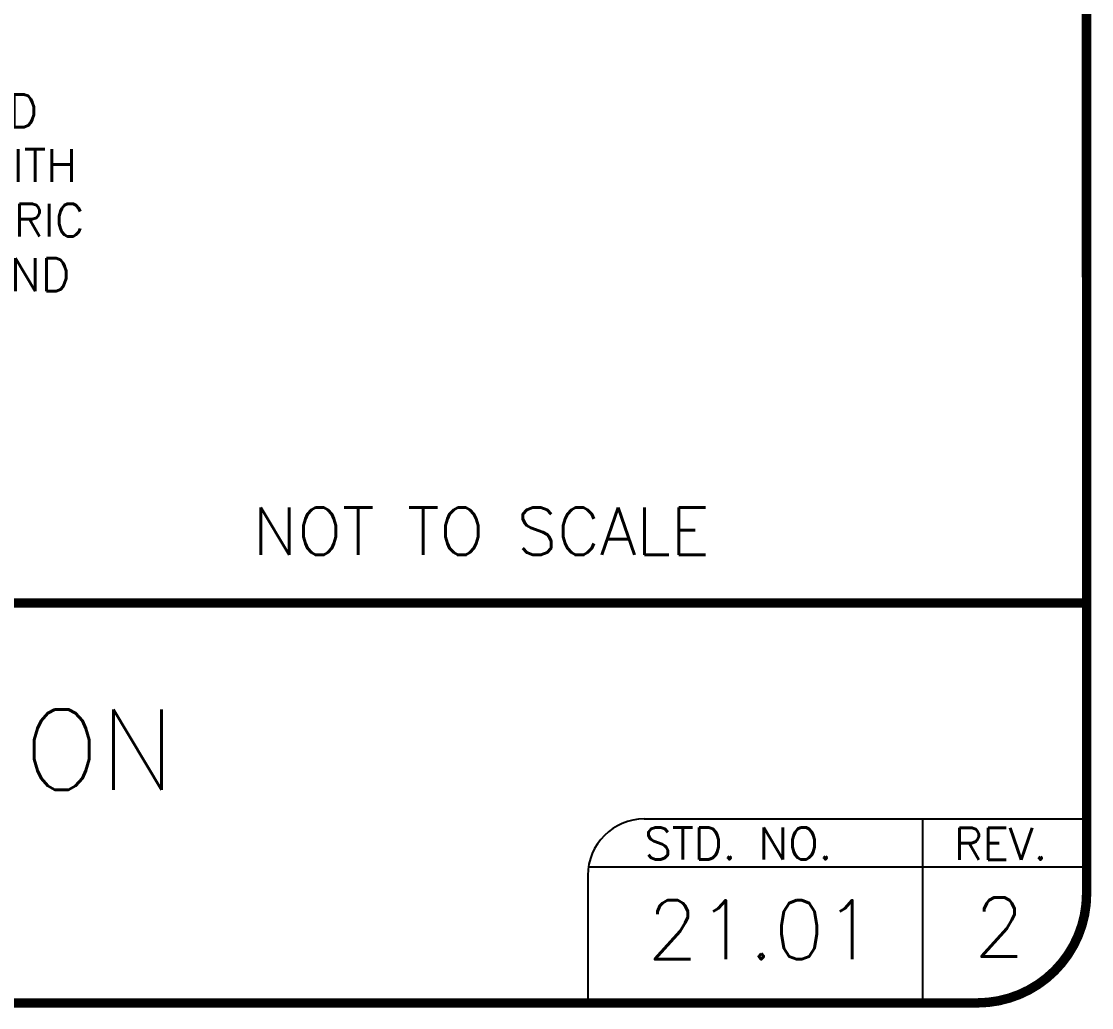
# Model space of a CAD drawing. Header units: feet. Extents: x 0 to 10.5, y 0 to 7.5.
# Drawn here: x 8.237 to 10.511, y -0.01 to 2.086 of the extents above; entities that cross this region are included whole.
import ezdxf
from ezdxf.enums import TextEntityAlignment as Align

# ---------------------------------------------------------------- set-up
doc = ezdxf.new("R2010")
doc.units = ezdxf.units.FT
doc.header["$MEASUREMENT"] = 0
doc.layers.add('MECK-DETAIL', color=7, linetype='CONTINUOUS')
doc.styles.add('ROMANS', font='romans.shx', dxfattribs={"height": 0.1})

msp = doc.modelspace()

# ---------------------------------------------------------------- linework, layer by layer
at = {"layer": 'MECK-DETAIL', "color": 7}
for p, q in [((9.56027, 0.391), (10.50183, 0.391)), ((10.15121, 0.391), (10.15121, 0)), ((9.44027, 0.289), (10.49731, 0.289)), ((9.44027, 0.271), (9.44027, 0))]:
    msp.add_line(p, q, dxfattribs=at)
at = {"layer": 'MECK-DETAIL', "color": 7, "const_width": 0.02}
msp.add_lwpolyline([(0.24442, 7.49994), (10.27025, 7.5, -0.4463151), (10.49925, 7.24475), (10.5, 0.23234, -0.4138391), (10.26801, 0), (0.24133, 0, -0.4144218), (0, 0.2415), (0, 7.24475, -0.4015688), (0.24442, 7.5, -0.650938)], format="xyb", dxfattribs=at)
msp.add_lwpolyline([(0.00183, 0.85), (10.49993, 0.85)], dxfattribs=at)
at = {"layer": 'MECK-DETAIL', "color": 7}
msp.add_arc((9.56027, 0.271), 0.12, 90, 180, dxfattribs=at)

# ---------------------------------------------------------------- texts
at = {"layer": 'MECK-DETAIL', "color": 7, "style": 'ROMANS'}
for s, height, p in [('NOT TO SCALE', 0.1006242, (8.72838, 0.95223)), ('STD. NO.', 0.068, (9.56042, 0.30488)), ('REV.', 0.068, (10.21829, 0.30412))]:
    msp.add_text(s, height=height, dxfattribs=at).set_placement(p)
msp.add_text('BIORETENTION CROSS-SECTION ', height=0.1707229, dxfattribs=at).set_placement((6.82995, 0.53845), align=Align.MIDDLE)
for s, height, p in [('21.01', 0.125472, (9.80866, 0.15548)), ('2', 0.12547, (10.31458, 0.16133))]:
    msp.add_text(s, height=height, dxfattribs=at).set_placement(p, align=Align.MIDDLE_CENTER)
at = {"layer": 'MECK-DETAIL', "insert": (7.07181, 1.93079), "char_height": 0.0696629, "width": 1.5328823, "attachment_point": 1, "style": 'ROMANS'}
msp.add_mtext('UNDERDRAIN GRAVEL BED \\P(#57 WASHED STONE) WITH\\PNON-WOVEN FILTER FABRIC AROUND TOP, BOTTOM AND SIDES, TYP.', dxfattribs=at)

doc.saveas('drawing.dxf')
